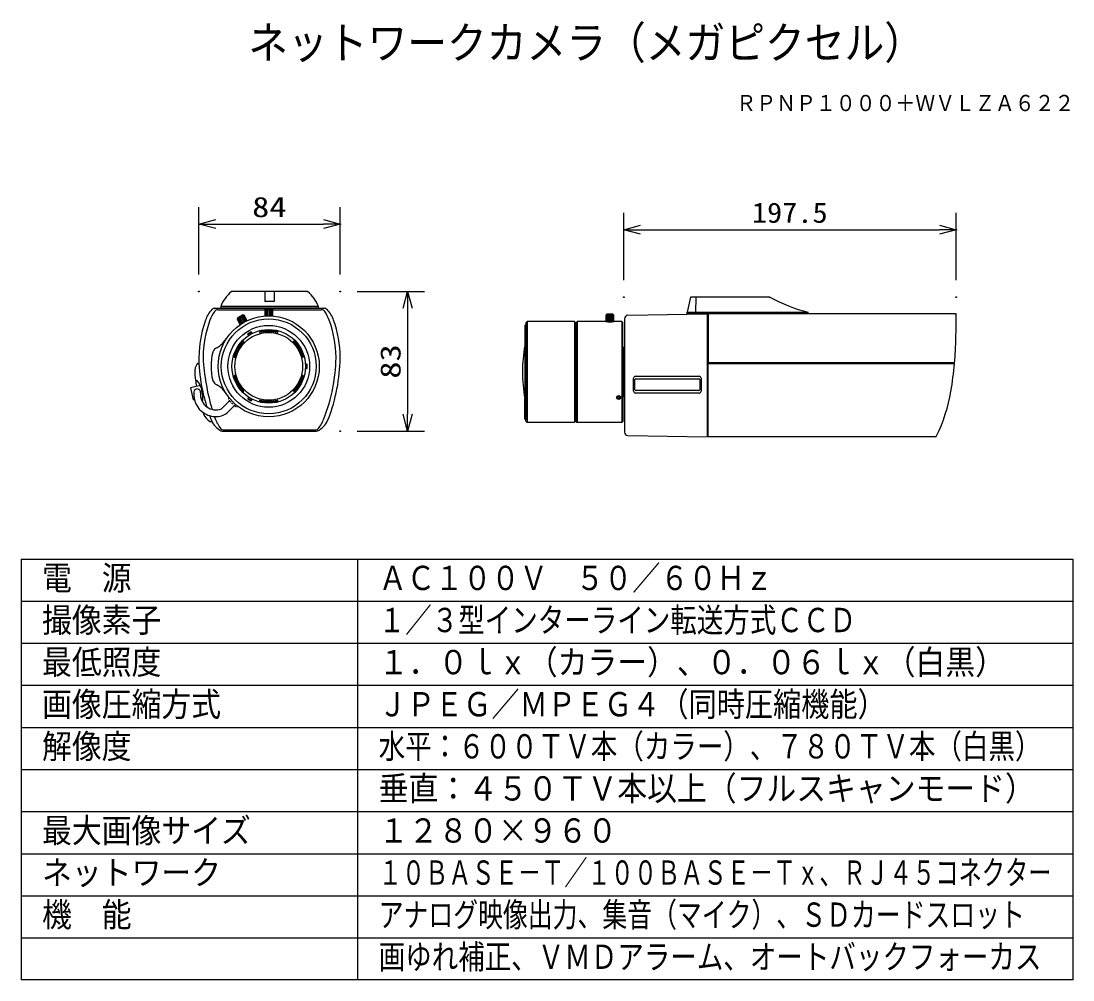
# Model space of a CAD drawing. Units: millimetres, scale not verified. Extents: x -63 to 63, y -57 to 57.
import ezdxf
from ezdxf.enums import TextEntityAlignment as Align

# ---------------------------------------------------------------- set-up
doc = ezdxf.new("R2010")
doc.units = ezdxf.units.MM
doc.header["$LTSCALE"] = 0.190236
doc.header["$PDMODE"] = 32
doc.header["$PDSIZE"] = 0.0951
doc.linetypes.add('DASHED1', pattern=[1.8, 1.2, -0.6])
doc.linetypes.add('LONG_DOUBLE_CHAIN', pattern=[21.8, 18, -1, 0.6, -0.6, 0.6, -1])
for name, color, linetype in [('0-0_GAIKEI', 1, 'Continuous'), ('0-1_MOJI1', 2, 'Continuous'), ('0-2_WAKU', 1, 'Continuous'), ('0-3_TOUROKU', 1, 'Continuous')]:
    doc.layers.add(name, color=color, linetype=linetype)
doc.styles.add('ＭＳ ゴシック', font='')
doc.styles.get('ＭＳ ゴシック').set_extended_font_data('MS Gothic')

# ---------------------------------------------------------------- blocks, each defined once
blk = doc.blocks.new('_OPEN30')
at = {"layer": '0-1_MOJI1', "color": 7}
blk.add_line((0, 0), (-1, 0), dxfattribs=at)
blk.add_lwpolyline([(-1, 0.26795), (0, 0), (-1, -0.26795)], dxfattribs=at)

msp = doc.modelspace()

# ---------------------------------------------------------------- linework, layer by layer
at = {"layer": '0-0_GAIKEI', "color": 3}
for p, q in [((9.1256, 26.6077), (9.1256, 34.6077)), ((48.6255, 26.6077), (48.6255, 34.6077)), ((11.1257, 32.6077), (46.6255, 32.6077))]:
    msp.add_line(p, q, dxfattribs=at)
at = {"layer": '0-0_GAIKEI', "color": 7}
for p, q in [((-37.4354, 25.2902), (-37.4701, 25.2902)), ((-28.5048, 25.2902), (-37.4354, 25.2902)), ((-33.5201, 25.2902), (-33.5201, 24.1902)), ((-32.4201, 25.2902), (-32.4201, 24.1902)), ((-32.5201, 24.0902), (-33.4201, 24.0902)), ((17.0457, 24.6144), (16.6457, 22.8144)), ((26.4203, 24.6144), (20.1457, 24.6144)), ((26.2607, 24.6144), (24.6307, 24.6144)), ((-39.5701, 23.1188), (-39.5701, 23.1188)), ((-39.4614, 23.2902), (-32.9701, 23.2902)), ((-38.7701, 23.4902), (-38.7701, 23.2902)), ((-27.1701, 23.4902), (-38.7701, 23.4902)), ((-27.1701, 23.2902), (-38.7701, 23.2902)), ((-36.1577, 22.5129), (-36.7865, 22.1501)), ((-36.0013, 22.4712), (-36.1577, 22.5129)), ((-33.5465, 23.1374), (-33.5467, 22.3758)), ((-33.4321, 23.252), (-33.5465, 23.1374)), ((-32.706, 23.2522), (-33.4321, 23.252)), ((-32.9701, 23.2902), (-26.4788, 23.2902)), ((-32.5914, 23.1376), (-32.706, 23.2522)), ((-32.5914, 22.3756), (-32.5914, 23.1376)), ((-27.1701, 23.2902), (-27.1701, 23.4902)), ((9.6187, 22.4499), (19.0457, 22.6144)), ((16.6457, 22.6144), (16.6457, 22.8144)), ((31.0457, 22.6144), (16.6457, 22.6144)), ((48.4255, 22.6144), (19.1457, 22.6144)), ((31.0457, 22.6144), (31.0457, 22.8144)), ((48.6257, 22.6144), (48.4958, 22.6144)), ((-36.7865, 22.1501), (-36.8282, 21.9935)), ((-36.8282, 21.9935), (-36.4747, 21.3335)), ((-35.6479, 21.8109), (-36.0013, 22.4712)), ((-2.5008, 21.4541), (-2.5008, 10.0315)), ((3.2592, 21.7101), (-2.3411, 21.714)), ((9.2256, 22.0499), (9.2256, 8.5789)), ((-2.623, 18.9182), (-2.6228, 12.5606)), ((9.0271, 18.73), (9.0271, 12.681)), ((-41.3701, 17.4902), (-41.3701, 17.3902)), ((-40.8701, 17.4858), (-40.8701, 17.3946)), ((-25.0701, 17.3902), (-25.0701, 17.4902)), ((-24.5701, 17.3902), (-24.5701, 17.4902)), ((3.2592, 9.7225), (-2.3411, 9.7186)), ((-38.4513, 8.6902), (-32.9701, 8.6902)), ((-32.9701, 8.6902), (-27.4889, 8.6902)), ((9.6187, 8.1789), (19.0457, 8.0144)), ((19.0457, 8.2144), (19.1457, 8.2161)), ((46.1206, 8.0144), (19.1457, 8.0144))]:
    msp.add_line(p, q, dxfattribs=at)
at = {"layer": '0-0_GAIKEI', "color": 7, "linetype": 'LONG_DOUBLE_CHAIN'}
for p, q in [((-33.5201, 24.1885), (-33.5201, 24.0902)), ((-33.4218, 24.0902), (-33.5201, 24.0902)), ((26.4457, 24.6144), (26.4203, 24.6144))]:
    msp.add_line(p, q, dxfattribs=at)
at = {"layer": '0-0_GAIKEI'}
for p, q in [((17.6774, 24.6144), (17.6457, 22.8144)), ((-39.1148, 23.1188), (-26.8253, 23.1188)), ((-32.5897, 23.1393), (-33.5448, 23.1393)), ((-33.4637, 23.136), (-33.4637, 22.3828)), ((-33.3862, 23.136), (-33.3862, 22.3828)), ((-33.284, 23.136), (-33.284, 22.3898)), ((-33.1605, 23.136), (-33.1605, 22.397)), ((-32.9772, 23.136), (-32.9772, 22.397)), ((-32.854, 23.136), (-32.854, 22.3898)), ((-32.7519, 23.136), (-32.7519, 22.3828)), ((-32.6743, 23.136), (-32.6743, 22.3828)), ((16.6457, 22.8144), (31.0457, 22.8144)), ((17.6457, 22.6144), (17.6457, 22.8144)), ((19.0457, 22.6144), (19.0457, 15.7144)), ((19.1457, 22.6144), (19.1457, 16.8144)), ((-36.0005, 22.4735), (-36.8276, 21.9962)), ((-36.7557, 22.0334), (-36.4067, 21.3808)), ((-36.6886, 22.0723), (-36.3398, 21.4197)), ((-36.6001, 22.1233), (-36.2546, 21.4769)), ((-36.4933, 22.185), (-36.1514, 21.5447)), ((-36.3344, 22.2766), (-35.9926, 21.6363)), ((-36.2277, 22.3385), (-35.8824, 21.692)), ((-36.1392, 22.3893), (-35.7904, 21.7369)), ((-36.072, 22.4282), (-35.7231, 21.7758)), ((-2.3379, 21.7134), (-2.3379, 9.7192)), ((3.2592, 21.7134), (3.2592, 9.7225)), ((3.3601, 21.571), (3.3601, 9.8631)), ((3.4819, 21.571), (3.4821, 9.8631)), ((3.5686, 21.7134), (3.5686, 9.7225)), ((7.9424, 22.465), (6.9769, 22.465)), ((7.0605, 22.4632), (7.0605, 21.7024)), ((7.1387, 22.463), (7.1387, 21.6845)), ((7.2566, 22.4632), (7.2566, 21.6756)), ((7.3814, 22.4632), (7.3814, 21.6662)), ((7.5379, 22.463), (7.5379, 21.6662)), ((7.6625, 22.4632), (7.6627, 21.6722)), ((7.7802, 22.4632), (7.7802, 21.6841)), ((7.8586, 22.4632), (7.8586, 21.6993)), ((8.9053, 21.7134), (8.9053, 9.7138)), ((19.1457, 22.4109), (19.0457, 22.4144)), ((-35.1502, 20.4791), (-35.5711, 20.236)), ((-35.5711, 20.236), (-35.49, 20.0202)), ((-35.1197, 20.4263), (-35.5406, 20.1833)), ((-35.0037, 20.3008), (-35.1502, 20.4791)), ((9.1596, 18.2551), (9.1596, 13.1915)), ((-41.4983, 16.7402), (-41.354, 16.7402)), ((-28.4819, 16.6364), (-28.7095, 16.6744)), ((-28.543, 16.1505), (-28.5428, 16.6366)), ((-28.4819, 16.1505), (-28.4819, 16.6364)), ((33.9457, 16.8144), (19.1457, 16.8144)), ((19.1457, 16.7144), (48.4243, 16.7144)), ((19.1457, 8.0144), (19.1457, 16.7144)), ((19.8457, 16.7144), (19.8457, 16.8144)), ((48.4329, 16.8144), (33.9457, 16.8144)), ((48.0857, 16.8144), (48.3257, 16.8144)), ((48.3257, 16.7144), (48.3257, 16.8144)), ((-28.7095, 16.1128), (-28.4819, 16.1505)), ((10.5257, 15.2144), (18.0657, 15.2144)), ((19.0457, 15.7144), (19.0457, 8.0144)), ((10.2857, 13.4544), (10.2857, 14.9744)), ((10.4457, 13.6144), (10.4457, 14.8144)), ((10.5457, 14.9144), (18.0457, 14.9144)), ((18.1457, 14.8144), (18.1457, 13.6144)), ((18.3057, 14.9744), (18.3057, 13.4544)), ((-41.9476, 12.5887), (-41.9424, 12.5898)), ((-41.1279, 12.6069), (-40.88, 12.6587)), ((-35.4835, 12.7557), (-35.5647, 12.5399)), ((-35.5647, 12.5399), (-35.1438, 12.297)), ((-35.5342, 12.593), (-35.1133, 12.3497)), ((8.3372, 12.7326), (8.3372, 12.6552)), ((8.4682, 12.7326), (8.3372, 12.7326)), ((8.3372, 12.6552), (8.4682, 12.655)), ((8.4682, 12.8401), (8.4682, 12.7326)), ((8.5842, 12.8401), (8.4682, 12.8401)), ((8.4682, 12.655), (8.4682, 12.5473)), ((8.4682, 12.5473), (8.5842, 12.5473)), ((8.5842, 12.7326), (8.5842, 12.8401)), ((8.7156, 12.7326), (8.5842, 12.7326)), ((8.5842, 12.6552), (8.7156, 12.6552)), ((8.5842, 12.5473), (8.5842, 12.6552)), ((8.7156, 12.6552), (8.7156, 12.7326)), ((18.0657, 13.2144), (10.5257, 13.2144)), ((18.0457, 13.5144), (10.5457, 13.5144)), ((-42.0638, 12.4111), (-41.9115, 12.443)), ((-38.6912, 11.3298), (-37.7173, 12.3037)), ((-37.1516, 11.738), (-37.8844, 11.0053)), ((-35.1438, 12.297), (-34.9975, 12.4751)), ((-40.022, 9.8402), (-39.832, 9.8402)), ((-38.5244, 8.8616), (-27.4158, 8.8616))]:
    msp.add_line(p, q, dxfattribs=at)
at = {"layer": '0-0_GAIKEI', "linetype": 'DASHED1'}
for p, q in [((-30.0534, 19.402), (-30.0746, 19.3808)), ((-37.7173, 12.3037), (-37.1516, 11.738))]:
    msp.add_line(p, q, dxfattribs=at)
at = {"layer": '0-0_GAIKEI', "color": 7, "linetype": 'LONG_DOUBLE_CHAIN'}
msp.add_lwpolyline([(-32.4201, 24.1885), (-32.4201, 24.0902), (-32.5184, 24.0902)], dxfattribs=at)
at = {"layer": '0-0_GAIKEI', "color": 7}
for points in [[(20.1457, 24.6144), (17.9527, 24.6144), (17.0457, 24.6144)], [(7.9424, 21.7205), (7.9424, 22.465), (7.8265, 22.5809), (7.0926, 22.5809), (6.9769, 22.465), (6.9769, 21.7205)], [(-2.3379, 21.7134), (-2.5038, 21.5747), (-2.5038, 21.3811), (-2.6277, 21.2572), (-2.6275, 18.8452)], [(3.5686, 21.7101), (3.4819, 21.5668), (3.3576, 21.567), (3.2628, 21.714)], [(9.0259, 18.6903), (9.0259, 21.5978), (8.9021, 21.714), (3.5669, 21.714)], [(-2.3379, 9.7192), (-2.5038, 9.8579), (-2.5038, 10.0515), (-2.6277, 10.1754), (-2.6275, 12.5874)], [(9.0259, 12.7423), (9.0259, 9.8348), (8.9021, 9.7186), (3.5669, 9.7186)], [(3.5686, 9.7225), (3.4819, 9.8658), (3.3576, 9.8656), (3.2628, 9.7186)]]:
    msp.add_lwpolyline(points, dxfattribs=at)
at = {"layer": '0-0_GAIKEI'}
for points in [[(9.0259, 18.7044), (9.1575, 18.5726), (9.1575, 18.2551)], [(-41.1645, 14.105), (-42.3655, 13.8538), (-42.0638, 12.4111)], [(9.1575, 13.1914), (9.1577, 12.8739), (9.0259, 12.7423)]]:
    msp.add_lwpolyline(points, dxfattribs=at)
at = {"layer": '0-0_GAIKEI', "color": 7}
for radius in [6.0037, 4.0227]:
    msp.add_circle((-33.0656, 16.3899), radius, dxfattribs=at)
at = {"layer": '0-0_GAIKEI'}
for centre, radius in [((-33.0656, 16.3897), 5.636), ((-33.0656, 16.3898), 4.8599), ((-33.0655, 16.3899), 4.3698)]:
    msp.add_circle(centre, radius, dxfattribs=at)
at = {"layer": '0-0_GAIKEI', "color": 7}
for centre, radius, start, end in [((-35.0048, 22.1403), 4, 128.55234, 160.27609), ((-35.0048, 22.1403), 4, 128.04861, 128.55234), ((-37.4354, 25.1902), 0.1, 90, 128.55234), ((-28.5048, 25.1902), 0.1, 51.44766, 90), ((-30.9354, 22.1403), 4, 19.72391, 51.44766), ((-33.4201, 24.1902), 0.1, 180, 270), ((-32.5201, 24.1902), 0.1, 270, 0), ((26.4203, 24.5144), 0.1, 61.60815, 90), ((35.9779, 42.1967), 20, 241.60815, 255.72299), ((-37.1879, 20.6828), 3.6, 137.17012, 160.70274), ((-39.4614, 22.7902), 0.5, 90, 137.17012), ((-26.4788, 22.7902), 0.5, 42.82988, 90), ((-28.7523, 20.6828), 3.6, 19.29726, 42.82988), ((48.4255, 22.4144), 0.2, 359.88518, 90), ((-51.3745, 22.6144), 100.0002, 359.92066, 0), ((-27.3722, 17.2459), 14, 160.70274, 182.06991), ((-38.568, 17.2459), 14, 1, 19.29726), ((7.4596, 23.7989), 2.1337, 256.9252, 283.0748), ((9.6256, 22.0499), 0.4, 91, 180), ((-51.3745, 22.6144), 100.0002, 357.70756, 359.88518), ((-44.3109, 26.7737), 9.6144, 301.85034, 305.28231), ((-40.8662, 21.4725), 3.3068, 309.6194, 327.41196), ((13.7191, 15.7233), 16.6447, 169.14061, 190.85939), ((-33.0135, 16.3897), 6.9132, 165.91378, 193.98076), ((-38.9858, 17.7702), 0.8026, 150.80352, 156.52267), ((-38.7001, 17.6158), 1.1273, 118.45686, 151.03433), ((8.5776, 20.2144), 40.0001, 355.12398, 357.70756), ((-20.1999, 17.7885), 21.18, 182.83688, 192.71334), ((-45.7669, 17.7602), 21.2, 349.00253, 359), ((8.5776, 20.2144), 40.0001, 350.21963, 354.9802), ((-38.9858, 15.0392), 0.8026, 203.47733, 209.19648), ((-38.7001, 15.1937), 1.1273, 208.96567, 241.54314), ((-44.3109, 6.0358), 9.6144, 54.71769, 58.14966), ((-40.8526, 11.4213), 3.2334, 31.61992, 49.61365), ((6.3165, 25.4881), 48.7696, 194.68195, 196.56819), ((-45.7669, 17.7602), 21.2, 338.97441, 349.00253), ((28.287, 16.817), 20, 334.24824, 350.21963), ((-20.1733, 17.7602), 21.2, 199.92393, 201.02559), ((-37.3483, 11.1585), 2.8, 201.02559, 236.52998), ((-28.5919, 11.1585), 2.8, 303.47002, 338.97441), ((-38.4257, 9.5542), 0.8676, 237.45328, 259.02599), ((-27.4889, 9.4902), 0.8, 270, 303.47002), ((-38.4513, 9.4902), 0.8, 259.94929, 270), ((9.6256, 8.5789), 0.4, 180, 269), ((46.1206, 8.2144), 0.2, 270, 334.24824)]:
    msp.add_arc(centre, radius, start, end, dxfattribs=at)
at = {"layer": '0-0_GAIKEI', "color": 7, "linetype": 'LONG_DOUBLE_CHAIN'}
msp.add_arc((35.9779, 42.1967), 20, 241.53576, 241.60815, dxfattribs=at)
at = {"layer": '0-0_GAIKEI'}
for centre, radius, start, end in [((-35.6575, 20.2683), 4.6807, 145.7905, 159.958), ((-39.1148, 22.6188), 0.5, 90, 145.7905), ((-26.8253, 22.6188), 0.5, 34.2095, 90), ((-30.2827, 20.2683), 4.6807, 20.042, 34.2095), ((-27.3722, 17.2459), 13.5, 159.958, 178.98165), ((-38.568, 17.2459), 13.5, 1.03704, 20.042), ((-34.1035, 20.4546), 0.059, 104.04247, 194.24755), ((-34.1033, 20.4544), 0.0592, 193.99913, 284.45821), ((-33.0684, 16.3846), 4.258, 75.76403, 104.2697), ((-33.0675, 16.3871), 4.1369, 75.7703, 104.28754), ((-32.0358, 20.4544), 0.0592, 255.54179, 346.00087), ((-32.0356, 20.4546), 0.059, 345.75245, 75.95753), ((-33.0624, 16.3849), 4.258, 135.76403, 164.2697), ((-33.0641, 16.3869), 4.1369, 135.7703, 164.28754), ((-36.0707, 19.3143), 0.059, 45.75245, 135.95753), ((-36.0707, 19.314), 0.0592, 315.54179, 46.00087), ((-30.0646, 19.3208), 0.0592, 133.99913, 224.45821), ((-33.069, 16.3901), 4.1369, 15.7703, 44.28754), ((-30.0645, 19.3211), 0.059, 44.04247, 134.24755), ((-33.0716, 16.3896), 4.258, 15.76403, 44.2697), ((-37.1047, 17.5234), 0.059, 164.04247, 254.24755), ((-37.1044, 17.5235), 0.0592, 253.99913, 344.45821), ((-29.0308, 17.5303), 0.0592, 195.54179, 286.00087), ((-29.0305, 17.5302), 0.059, 285.75245, 15.95753), ((-39.8659, 15.668), 2, 149.22225, 180), ((-41.4983, 16.6402), 0.1, 90, 149.22225), ((-13.764, 18.9921), 27.1531, 183.37288, 196.49938), ((-45.7669, 17.7602), 20.7, 349.00253, 358.97584), ((-39.8659, 15.668), 2, 180, 186.15418), ((-20.1999, 17.7885), 21.78, 186.15418, 187.91252), ((-37.1008, 15.2496), 0.059, 105.75245, 195.95753), ((-33.0597, 16.3902), 4.258, 195.76403, 224.2697), ((-37.1005, 15.2495), 0.0592, 15.54179, 106.00087), ((-33.0623, 16.3897), 4.1369, 195.7703, 224.28754), ((-33.0672, 16.3929), 4.1369, 315.7703, 344.28754), ((-33.0689, 16.395), 4.258, 315.76403, 344.2697), ((-29.0269, 15.2563), 0.0592, 73.99913, 164.45821), ((-29.0266, 15.2564), 0.059, 344.04247, 74.24755), ((10.5257, 14.9744), 0.24, 90, 180), ((18.0657, 14.9744), 0.24, 0, 90), ((-20.1999, 17.7885), 21.78, 187.91252, 190.00714), ((-42.4872, 13.5864), 1.4, 10.67731, 59.30371), ((-20.1999, 17.7885), 21.28, 190.67731, 192.71334), ((-45.7669, 17.7602), 20.7, 338.44149, 349.00253), ((10.5457, 14.8144), 0.1, 90, 180), ((18.0457, 14.8144), 0.1, 0, 90), ((-39.3682, 13.0557), 2.616, 173.5172, 237.9305), ((-41.57, 13.3059), 0.4, 353.5172, 173.5172), ((-39.3682, 13.0557), 1.816, 173.5172, 234.49037), ((-20.1999, 17.7885), 21.28, 192.71334, 193.22117), ((-42.2788, 12.6013), 1.4, 341.73088, 13.22117), ((-36.0668, 13.4587), 0.059, 224.04247, 314.24755), ((-36.0667, 13.459), 0.0592, 313.99913, 44.45821), ((-30.0606, 13.4658), 0.0592, 135.54179, 226.00087), ((-30.0606, 13.4655), 0.059, 225.75245, 315.95753), ((10.5257, 13.4544), 0.24, 180, 270), ((10.5457, 13.6144), 0.1, 180, 270), ((18.0457, 13.6144), 0.1, 270, 0), ((18.0657, 13.4544), 0.24, 270, 0), ((-39.3243, 13.0822), 1.8632, 233.86503, 289.86336), ((-34.0957, 12.3253), 0.059, 165.75245, 255.95753), ((-34.0955, 12.3255), 0.0592, 75.54179, 166.00087), ((-33.0629, 16.3952), 4.258, 255.76403, 284.2697), ((-33.0638, 16.3927), 4.1369, 255.7703, 284.28754), ((-32.028, 12.3255), 0.0592, 13.99913, 104.45821), ((-32.0278, 12.3253), 0.059, 284.04247, 14.24755), ((-39.3243, 13.0822), 2.6632, 233.86503, 272.21872), ((-20.1999, 17.7885), 21.78, 198.40873, 198.90474), ((-39.2914, 11.2502), 1.6, 198.90474, 240.85009), ((-20.1733, 17.7602), 20.7, 200.74807, 201.55851), ((-34.8442, 11.9639), 4.9256, 201.55851, 217.28755), ((-39.2986, 12.4195), 2, 272.21872, 315), ((-31.096, 11.9639), 4.9256, 322.71245, 338.44149), ((-40.022, 9.9402), 0.1, 240.85009, 270), ((-38.5244, 9.1616), 0.3, 217.28755, 270), ((-38.5244, 9.1616), 0.3, 217.28755, 270), ((-27.4158, 9.1616), 0.3, 270, 322.71245)]:
    msp.add_arc(centre, radius, start, end, dxfattribs=at)
at = {"layer": '0-0_GAIKEI', "linetype": 'DASHED1'}
for centre, start, end in [((-37.4345, 12.5866), 160.54186, 225), ((-36.8688, 12.0209), 225, 289.60195)]:
    msp.add_arc(centre, 0.4, start, end, dxfattribs=at)
at = {"layer": '0-0_GAIKEI'}
msp.add_ellipse((8.5266, 12.6937), major_axis=(0.2545, 0), ratio=0.879085, dxfattribs=at)
at = {"layer": '0-1_MOJI1', "color": 3}
for p, q in [((-41.3701, 27.2835), (-41.3701, 35.2835)), ((-24.5701, 27.2835), (-24.5701, 35.2835)), ((-39.3701, 33.2835), (-26.5701, 33.2835)), ((-22.5701, 25.2902), (-14.5701, 25.2902)), ((-16.5701, 23.2902), (-16.5701, 10.6902)), ((-22.5701, 8.6902), (-14.5701, 8.6902))]:
    msp.add_line(p, q, dxfattribs=at)
at = {"layer": '0-1_MOJI1', "color": 7}
for p in [(48.6255, 32.6077), (9.1256, 24.6077), (48.6255, 24.6077)]:
    msp.add_point(p, dxfattribs=at)
at = {"layer": '0-2_WAKU', "color": 4}
for p, q in [((-62.5001, -6.5), (-62.5001, -56.5001)), ((-62.5001, -6.5), (62.5001, -6.5)), ((-22.5, -6.5), (-22.5, -56.5001)), ((62.5001, -6.5), (62.5001, -56.5001)), ((62.5001, -56.5001), (-62.5001, -56.5001))]:
    msp.add_line(p, q, dxfattribs=at)
at = {"layer": '0-2_WAKU'}
for p, q in [((-62.5001, -11.5), (62.5001, -11.5)), ((-62.5001, -16.5), (62.5001, -16.5)), ((-62.5001, -21.5), (62.5001, -21.5)), ((-62.5001, -26.5), (62.5001, -26.5)), ((-62.5001, -31.5001), (62.5001, -31.5001)), ((-62.5001, -36.5001), (62.5001, -36.5001)), ((-62.5001, -41.5001), (62.5001, -41.5001)), ((-62.5001, -46.5001), (62.5001, -46.5001)), ((-62.5001, -51.5001), (62.5001, -51.5001))]:
    msp.add_line(p, q, dxfattribs=at)
at = {"layer": '0-2_WAKU', "color": 7}
for p in [(-24.5701, 33.2835), (-41.3701, 25.2835), (-24.5701, 25.2902), (-24.5701, 25.2835), (-24.5701, 8.6902), (-16.5701, 8.6902)]:
    msp.add_point(p, dxfattribs=at)

# ---------------------------------------------------------------- block references
at = {"layer": '0-0_GAIKEI', "xscale": 2, "yscale": 2, "rotation": 180}
msp.add_blockref('_OPEN30', (9.1256, 32.6077), dxfattribs=at)
at = {"layer": '0-0_GAIKEI', "xscale": 2, "yscale": 2}
msp.add_blockref('_OPEN30', (48.6255, 32.6077), dxfattribs=at)
at = {"layer": '0-1_MOJI1', "xscale": 2, "yscale": 2}
for p, rotation in [((-41.3701, 33.2835), 180), ((-16.5701, 25.2902), 90), ((-16.5701, 8.6902), 270)]:
    msp.add_blockref('_OPEN30', p, dxfattribs=dict(at, rotation=rotation))
msp.add_blockref('_OPEN30', (-24.5701, 33.2835), dxfattribs=at)

# ---------------------------------------------------------------- texts
at = {"layer": '0-0_GAIKEI', "color": 3, "style": 'ＭＳ ゴシック', "width": 1.1}
msp.add_text('197.5', height=2.406, dxfattribs=at).set_placement((24.348, 32.7173), align=Align.BOTTOM_LEFT)
at = {"layer": '0-1_MOJI1', "style": 'ＭＳ ゴシック'}
for s, height, width, p in [('ネットワークカメラ（メガピクセル）', 3.848, 0.9, (-35.5001, 51.7599)), ('電\u3000源', 2.887, 0.9, (-60.0001, -11.0551)), ('ＡＣ１００Ｖ\u3000５０／６０Ｈｚ', 2.887, 0.85, (-20, -11.0551)), ('撮像素子', 2.887, 0.9, (-60.0001, -16.0551)), ('１／３型インターライン転送方式ＣＣＤ', 2.887, 0.8, (-20, -16.0551)), ('最低照度', 2.887, 0.9, (-60.0001, -21.0552)), ('１．０ｌｘ（カラー）、０．０６ｌｘ（白黒）', 2.887, 0.9, (-20, -21.0552)), ('画像圧縮方式', 2.887, 0.9, (-60.0001, -26.0552)), ('ＪＰＥＧ／ＭＰＥＧ４（同時圧縮機能）', 2.887, 0.85, (-20, -26.0552)), ('解像度', 2.887, 0.9, (-60.0001, -31.0552)), ('水平：６００ＴＶ本（カラー）、７８０ＴＶ本（白黒）', 2.887, 0.8, (-20, -31.0552)), ('垂直：４５０ＴＶ本以上（フルスキャンモード）', 2.887, 0.9, (-20, -36.0552)), ('最大画像サイズ', 2.887, 0.9, (-60.0001, -41.0552)), ('１２８０×９６０', 2.887, 0.9, (-20, -41.0552)), ('ネットワーク', 2.887, 0.9, (-60.0001, -46.0552)), ('１０ＢＡＳＥ－Ｔ／１００ＢＡＳＥ－Ｔｘ、ＲＪ４５コネクター', 2.887, 0.7, (-20, -46.0552)), ('機\u3000能', 2.887, 0.9, (-60.0001, -51.0552)), ('アナログ映像出力、集音（マイク）、ＳＤカードスロット', 2.887, 0.75, (-20, -51.0552)), ('画ゆれ補正、ＶＭＤアラーム、オートバックフォーカス', 2.887, 0.8, (-20, -56.0552))]:
    msp.add_text(s, height=height, dxfattribs=dict(at, width=width)).set_placement(p, align=Align.BOTTOM_LEFT)
at = {"layer": '0-1_MOJI1', "color": 3, "style": 'ＭＳ ゴシック', "width": 1.25}
msp.add_text('84', height=2.406, dxfattribs=at).set_placement((-35.037, 33.3931), align=Align.BOTTOM_LEFT)
msp.add_text('83', height=2.406, rotation=90, dxfattribs=at).set_placement((-16.6796, 14.9233), align=Align.BOTTOM_LEFT)
at = {"layer": '0-3_TOUROKU', "style": 'ＭＳ ゴシック', "width": 0.9}
msp.add_text('ＲＰＮＰ１０００＋ＷＶＬＺＡ６２２', height=1.925, dxfattribs=at).set_placement((22.5, 46.13), align=Align.BOTTOM_LEFT)

doc.saveas('drawing.dxf')
